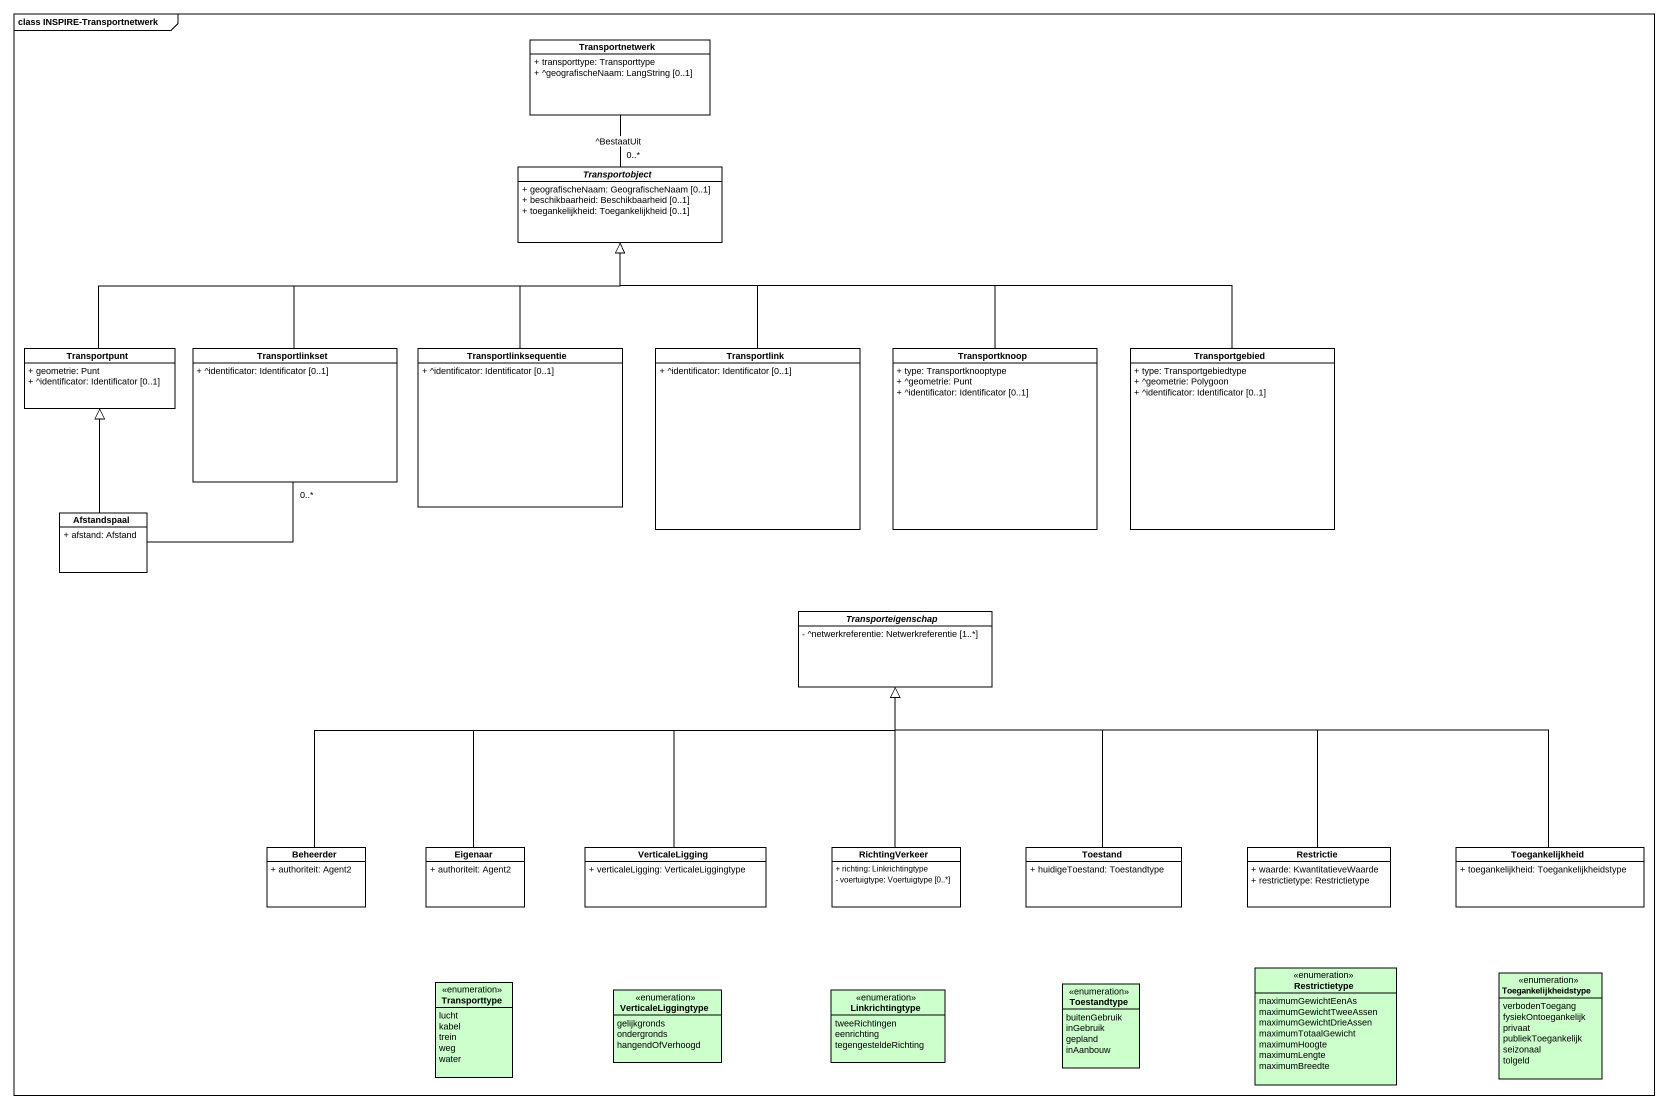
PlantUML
@startuml
mainframe class INSPIRE-Transportnetwerk
hide circle
hide empty members
skinparam classAttributeIconSize 0
class Transportnetwerk {
  + transporttype: Transporttype
  + ^geografischeNaam: LangString [0..1]
}
abstract class Transportobject {
  + geografischeNaam: GeografischeNaam [0..1]
  + beschikbaarheid: Beschikbaarheid [0..1]
  + toegankelijkheid: Toegankelijkheid [0..1]
}
class Transportpunt {
  + geometrie: Punt
  + ^identificator: Identificator [0..1]
}
class Transportlinkset {
  + ^identificator: Identificator [0..1]
}
class Transportlinksequentie {
  + ^identificator: Identificator [0..1]
}
class Transportlink {
  + ^identificator: Identificator [0..1]
}
class Transportknoop {
  + type: Transportknooptype
  + ^geometrie: Punt
  + ^identificator: Identificator [0..1]
}
class Transportgebied {
  + type: Transportgebiedtype
  + ^geometrie: Polygoon
  + ^identificator: Identificator [0..1]
}
class Afstandspaal {
  + afstand: Afstand
}
abstract class Transporteigenschap {
  - ^netwerkreferentie: Netwerkreferentie [1..*]
}
class Beheerder {
  + authoriteit: Agent2
}
class Eigenaar {
  + authoriteit: Agent2
}
class VerticaleLigging {
  + verticaleLigging: VerticaleLiggingtype
}
class RichtingVerkeer {
  + richting: Linkrichtingtype
  - voertuigtype: Voertuigtype [0..*]
}
class Toestand {
  + huidigeToestand: Toestandtype
}
class Restrictie {
  + waarde: KwantitatieveWaarde
  + restrictietype: Restrictietype
}
class Toegankelijkheid {
  + toegankelijkheid: Toegankelijkheidstype
}
enum Restrictietype #CCFFCC {
  maximumGewichtEenAs
  maximumGewichtTweeAssen
  maximumGewichtDrieAssen
  maximumTotaalGewicht
  maximumHoogte
  maximumLengte
  maximumBreedte
}
enum Transporttype #CCFFCC {
  lucht
  kabel
  trein
  weg
  water
}
enum VerticaleLiggingtype #CCFFCC {
  gelijkgronds
  ondergronds
  hangendOfVerhoogd
}
enum Linkrichtingtype #CCFFCC {
  tweeRichtingen
  eenrichting
  tegengesteldeRichting
}
enum Toestandtype #CCFFCC {
  buitenGebruik
  inGebruik
  gepland
  inAanbouw
}
enum Toegankelijkheidstype #CCFFCC {
  verbodenToegang
  fysiekOntoegankelijk
  privaat
  publiekToegankelijk
  seizonaal
  tolgeld
}
Transportnetwerk -- "0..*" Transportobject : ^BestaatUit
Transportpunt -right-|> Transportobject
Transportlinkset -up-|> Transportobject
Transportlinksequentie -up-|> Transportobject
Transportlink -up-|> Transportobject
Transportknoop -up-|> Transportobject
Transportgebied -left-|> Transportobject
Afstandspaal -up-|> Transportpunt
Afstandspaal -up- "0..*" Transportlinkset
Beheerder -right-|> Transporteigenschap
Eigenaar -right-|> Transporteigenschap
VerticaleLigging -up-|> Transporteigenschap
RichtingVerkeer -up-|> Transporteigenschap
Toestand -up-|> Transporteigenschap
Restrictie -left-|> Transporteigenschap
Toegankelijkheid -left-|> Transporteigenschap
@enduml
